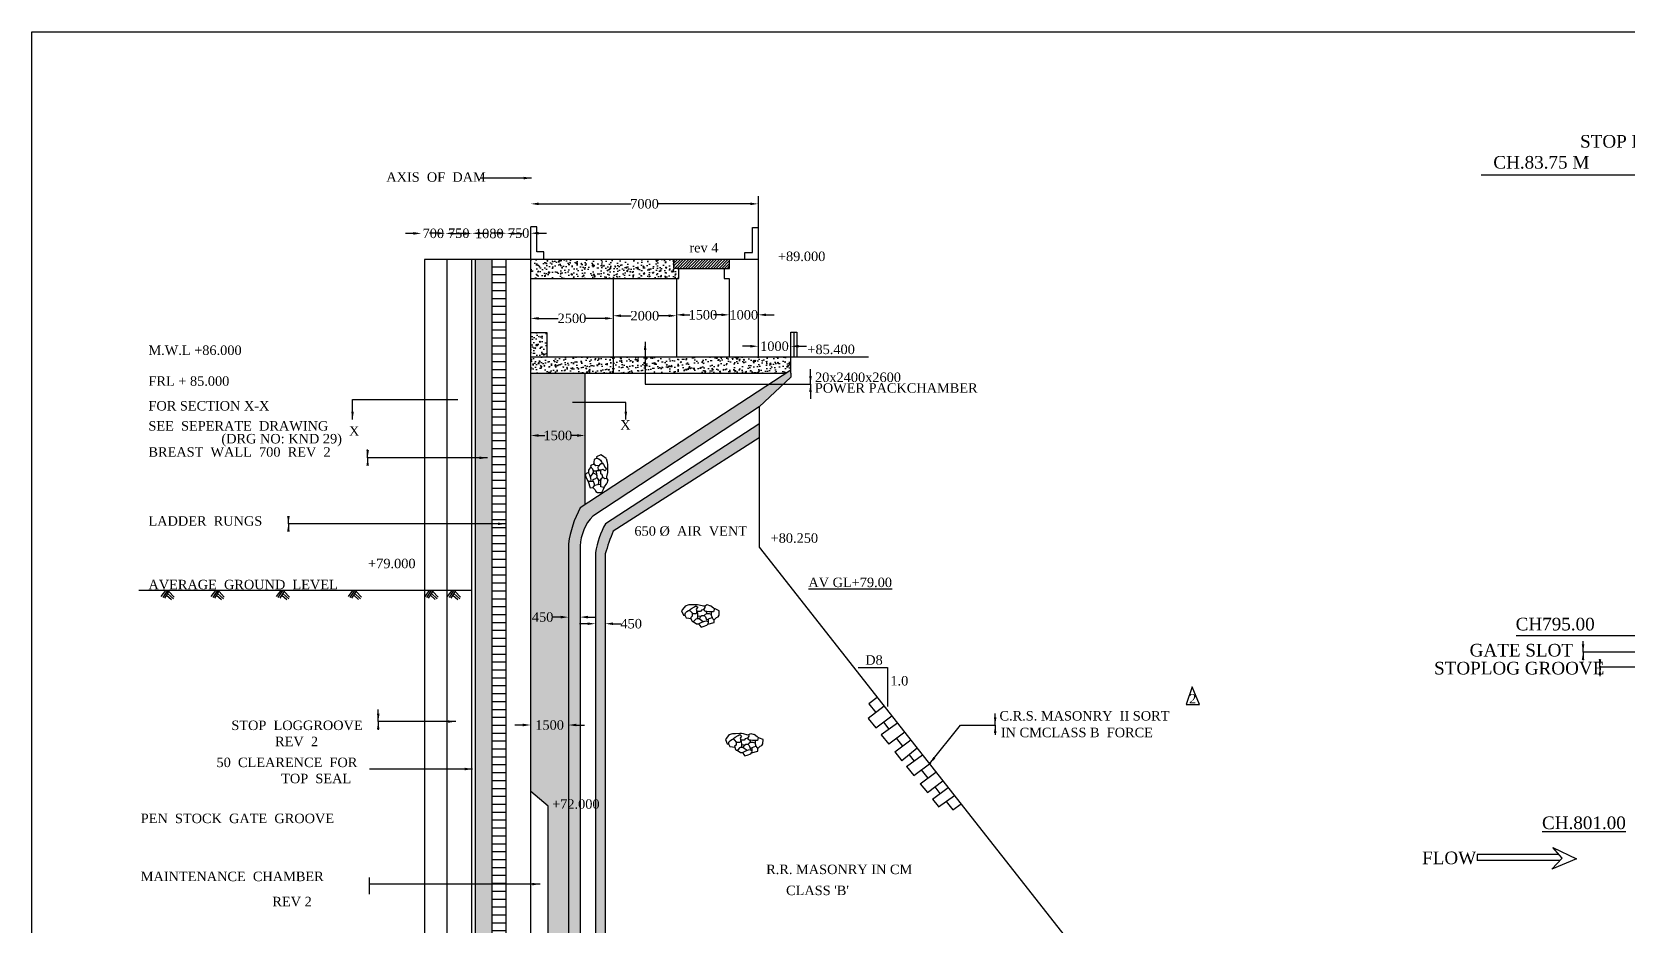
# Model space of a CAD drawing. Header units: millimetres. Extents: x 1776 to 105812, y -926 to 60429.
# Drawn here: x 1776 to 52245, y 32176 to 60429 of the extents above; entities that cross this region are included whole.
import ezdxf

# ---------------------------------------------------------------- set-up
doc = ezdxf.new("R2010")
doc.units = ezdxf.units.MM
doc.header["$MEASUREMENT"] = 0
doc.header["$PDMODE"] = 66
doc.header["$PDSIZE"] = 170
for name, color, linetype in [('DIM', 5, 'Continuous'), ('DWG. LINE', 1, 'Continuous'), ('HATCH', 2, 'Continuous'), ('TEXT', 7, 'Continuous')]:
    doc.layers.add(name, color=color, linetype=linetype)
doc.layers.add('TITLE', color=7, linetype='Continuous', lineweight=30)
doc.styles.get("Standard").update_dxf_attribs({"font": 'times.ttf', "height": 300})
doc.dimstyles.get("Standard").update_dxf_attribs({"dimtxt": 300, "dimasz": 250, "dimexe": 0.18, "dimexo": 0.0625, "dimgap": 0.09, "dimtad": 0, "dimtih": 1, "dimtoh": 1, "dimdec": 1, "dimzin": 0, "dimdsep": 46, "dimtxsty": 'Standard', "dimcen": 0.09, "dimse1": 1, "dimse2": 1, "dimclrd": 5, "dimclre": 5, "dimclrt": 4, "dimadec": 0, "dimazin": 0, "dimtfac": 1, "dimtdec": 1, "dimtofl": 0, "dimtmove": 0, "dimatfit": 3, "dimfxl": 0, "dimtolj": 1, "dimtzin": 0, "dimarcsym": 0})
pattern_1 = [(50, (0, 0), (358.6301, -31.376), [37.5, -412.5]), (355, (0, 0), (-69.3757, 376.096), [30, -330]), (100.4514, (29.9, -2.6), (289.2547, 344.7198), [31.87, -350.571]), (46.1842, (0, 100), (533.6205, -82.7595), [56.25, -618.75]), (96.6356, (44.47, 93.1), (467.3314, 487.059), [47.805, -525.8565]), (351.1842, (0, 100), (467.331, 487.0593), [45, -495]), (21, (50, 75), (298.4535, -201.3094), [37.5, -412.5]), (326, (50, 75), (121.6577, 362.575), [30, -330]), (71.4514, (74.87, 58.22), (420.1113, 161.2652), [31.87, -350.571]), (37.5, (0, 0), (6.07993, 166.44693), [0, -326, 0, -335, 0, -331.25]), (7.5, (0, 0), (131.53477, 197.20586), [0, -191, 0, -318.5, 0, -126.25]), (327.5, (-111.5, 0), (266.91122, -11.27744), [0, -125, 0, -390, 0, -517.5]), (317.5, (-161.5, 0), (291.5931, 50.0525), [0, -162.5, 0, -259, 0, -367.5])]

# ---------------------------------------------------------------- blocks, each defined once
blk = doc.blocks.new('*D3')
at = {"layer": 'Defpoints', "color": 0}
for p in [(17556, 38504), (18755, 38504), (18755, 38504)]:
    blk.add_point(p, dxfattribs=at)
at = {"layer": 'DIM', "color": 5, "lineweight": -2}
for p, q in [((17306, 38504), (17056, 38504)), ((19005, 38504), (19255, 38504))]:
    blk.add_line(p, q, dxfattribs=at)
at = {"layer": 'DIM', "color": 5}
for points in [[(17306, 38546), (17306, 38463), (17556, 38504)], [(19005, 38546), (19005, 38463), (18755, 38504)]]:
    blk.add_solid(points, dxfattribs=at)
at = {"layer": 'DIM', "color": 4, "insert": (18155, 38504), "char_height": 300, "attachment_point": 5}
blk.add_mtext('\\A1;1500', dxfattribs=at)
blk = doc.blocks.new('*D4')
at = {"layer": 'Defpoints', "color": 0}
for p in [(18755, 41917), (18755, 41917), (19117, 41917)]:
    blk.add_point(p, dxfattribs=at)
at = {"layer": 'DIM', "color": 5, "lineweight": -2}
for p, q in [((18505, 41917), (18255, 41917)), ((19367, 41917), (19617, 41917))]:
    blk.add_line(p, q, dxfattribs=at)
at = {"layer": 'DIM', "color": 5}
for points in [[(18505, 41959), (18505, 41875), (18755, 41917)], [(19367, 41959), (19367, 41875), (19117, 41917)]]:
    blk.add_solid(points, dxfattribs=at)
at = {"layer": 'DIM', "color": 4, "insert": (17934, 41917), "char_height": 300, "attachment_point": 5}
blk.add_mtext('\\A1;450', dxfattribs=at)
blk = doc.blocks.new('*D5')
at = {"layer": 'Defpoints', "color": 0}
for p in [(19605, 41708), (19915, 41708), (19915, 41708)]:
    blk.add_point(p, dxfattribs=at)
at = {"layer": 'DIM', "color": 5, "lineweight": -2}
for p, q in [((19355, 41708), (19105, 41708)), ((20165, 41708), (20415, 41708))]:
    blk.add_line(p, q, dxfattribs=at)
at = {"layer": 'DIM', "color": 5}
for points in [[(19355, 41750), (19355, 41667), (19605, 41708)], [(20165, 41750), (20165, 41667), (19915, 41708)]]:
    blk.add_solid(points, dxfattribs=at)
at = {"layer": 'DIM', "color": 4, "insert": (20736, 41708), "char_height": 300, "attachment_point": 5}
blk.add_mtext('\\A1;450', dxfattribs=at)
blk = doc.blocks.new('*D6')
at = {"layer": 'Defpoints', "color": 0}
for p in [(17556, 47662), (19273, 47662), (19273, 47662)]:
    blk.add_point(p, dxfattribs=at)
at = {"layer": 'DIM', "color": 5, "lineweight": -2}
for p, q in [((17806, 47662), (18006, 47662)), ((19023, 47662), (18824, 47662))]:
    blk.add_line(p, q, dxfattribs=at)
at = {"layer": 'DIM', "color": 5}
for points in [[(17806, 47704), (17806, 47620), (17556, 47662)], [(19023, 47704), (19023, 47620), (19273, 47662)]]:
    blk.add_solid(points, dxfattribs=at)
at = {"layer": 'DIM', "color": 4, "insert": (18415, 47662), "char_height": 300, "attachment_point": 5}
blk.add_mtext('\\A1;1500', dxfattribs=at)
blk = doc.blocks.new('*D7')
at = {"layer": 'Defpoints', "color": 0}
for p in [(17556, 51256), (20167, 51367), (20167, 51256)]:
    blk.add_point(p, dxfattribs=at)
at = {"layer": 'DIM', "color": 5, "lineweight": -2}
for p, q in [((17806, 51367), (18431, 51367)), ((19917, 51367), (19292, 51367))]:
    blk.add_line(p, q, dxfattribs=at)
at = {"layer": 'DIM', "color": 5}
for points in [[(17806, 51409), (17806, 51326), (17556, 51367)], [(19917, 51409), (19917, 51326), (20167, 51367)]]:
    blk.add_solid(points, dxfattribs=at)
at = {"layer": 'DIM', "color": 4, "insert": (18862, 51367), "char_height": 300, "attachment_point": 5}
blk.add_mtext('\\A1;2500', dxfattribs=at)
blk = doc.blocks.new('*D8')
at = {"layer": 'Defpoints', "color": 0}
for p in [(20167, 51367), (22168, 51450), (22168, 51367)]:
    blk.add_point(p, dxfattribs=at)
at = {"layer": 'DIM', "color": 5, "lineweight": -2}
for p, q in [((20417, 51450), (20737, 51450)), ((21918, 51450), (21598, 51450))]:
    blk.add_line(p, q, dxfattribs=at)
at = {"layer": 'DIM', "color": 5}
for points in [[(20417, 51492), (20417, 51408), (20167, 51450)], [(21918, 51492), (21918, 51408), (22168, 51450)]]:
    blk.add_solid(points, dxfattribs=at)
at = {"layer": 'DIM', "color": 4, "insert": (21168, 51450), "char_height": 300, "attachment_point": 5}
blk.add_mtext('\\A1;2000', dxfattribs=at)
blk = doc.blocks.new('*D9')
at = {"layer": 'Defpoints', "color": 0}
for p in [(23840, 51479), (22168, 51450), (23840, 51450)]:
    blk.add_point(p, dxfattribs=at)
at = {"layer": 'DIM', "color": 5, "lineweight": -2}
for p, q in [((22418, 51479), (22595, 51479)), ((23590, 51479), (23413, 51479))]:
    blk.add_line(p, q, dxfattribs=at)
at = {"layer": 'DIM', "color": 5}
for points in [[(22418, 51521), (22418, 51438), (22168, 51479)], [(23590, 51521), (23590, 51438), (23840, 51479)]]:
    blk.add_solid(points, dxfattribs=at)
at = {"layer": 'DIM', "color": 4, "insert": (23004, 51479), "char_height": 300, "attachment_point": 5}
blk.add_mtext('\\A1;1500', dxfattribs=at)
blk = doc.blocks.new('*D10')
at = {"layer": 'Defpoints', "color": 0}
for p in [(23840, 51479), (24756, 51479), (24756, 51479)]:
    blk.add_point(p, dxfattribs=at)
at = {"layer": 'DIM', "color": 5, "lineweight": -2}
for p, q in [((23590, 51479), (23340, 51479)), ((25006, 51479), (25256, 51479))]:
    blk.add_line(p, q, dxfattribs=at)
at = {"layer": 'DIM', "color": 5}
for points in [[(23590, 51521), (23590, 51438), (23840, 51479)], [(25006, 51521), (25006, 51438), (24756, 51479)]]:
    blk.add_solid(points, dxfattribs=at)
at = {"layer": 'DIM', "color": 4, "insert": (24298, 51479), "char_height": 300, "attachment_point": 5}
blk.add_mtext('\\A1;1000', dxfattribs=at)
blk = doc.blocks.new('*D11')
at = {"layer": 'Defpoints', "color": 0}
for p in [(24756, 50485), (25782, 50485), (25782, 50485)]:
    blk.add_point(p, dxfattribs=at)
at = {"layer": 'DIM', "color": 5, "lineweight": -2}
for p, q in [((24506, 50485), (24256, 50485)), ((26032, 50485), (26282, 50485))]:
    blk.add_line(p, q, dxfattribs=at)
at = {"layer": 'DIM', "color": 5}
for points in [[(24506, 50527), (24506, 50444), (24756, 50485)], [(26032, 50527), (26032, 50444), (25782, 50485)]]:
    blk.add_solid(points, dxfattribs=at)
at = {"layer": 'DIM', "color": 4, "insert": (25269, 50485), "char_height": 300, "attachment_point": 5}
blk.add_mtext('\\A1;1000', dxfattribs=at)
blk = doc.blocks.new('*D12')
at = {"layer": 'Defpoints', "color": 0}
for p in [(17560, 54990), (24756, 54990), (24756, 54990)]:
    blk.add_point(p, dxfattribs=at)
at = {"layer": 'DIM', "color": 5, "lineweight": -2}
for p, q in [((17810, 54990), (20731, 54990)), ((24506, 54990), (21585, 54990))]:
    blk.add_line(p, q, dxfattribs=at)
at = {"layer": 'DIM', "color": 5}
for points in [[(17810, 55031), (17810, 54948), (17560, 54990)], [(24506, 55031), (24506, 54948), (24756, 54990)]]:
    blk.add_solid(points, dxfattribs=at)
at = {"layer": 'DIM', "color": 4, "insert": (21158, 54990), "char_height": 300, "attachment_point": 5}
blk.add_mtext('\\A1;7000', dxfattribs=at)
blk = doc.blocks.new('*D13')
at = {"layer": 'Defpoints', "color": 0}
for p in [(16791, 54084), (16791, 54061), (17556, 54084)]:
    blk.add_point(p, dxfattribs=at)
at = {"layer": 'DIM', "color": 5, "lineweight": -2}
for p, q in [((16541, 54061), (16291, 54061)), ((17806, 54061), (18056, 54061))]:
    blk.add_line(p, q, dxfattribs=at)
at = {"layer": 'DIM', "color": 5}
for points in [[(16541, 54103), (16541, 54019), (16791, 54061)], [(17806, 54103), (17806, 54019), (17556, 54061)]]:
    blk.add_solid(points, dxfattribs=at)
at = {"layer": 'DIM', "color": 4, "insert": (17174, 54061), "char_height": 300, "attachment_point": 5}
blk.add_mtext('\\A1;750', dxfattribs=at)
blk = doc.blocks.new('*D14')
at = {"layer": 'Defpoints', "color": 0}
for p in [(15703, 54061), (15703, 54051), (16791, 54061)]:
    blk.add_point(p, dxfattribs=at)
at = {"layer": 'DIM', "color": 5, "lineweight": -2}
for p, q in [((15453, 54051), (15203, 54051)), ((17041, 54051), (17291, 54051))]:
    blk.add_line(p, q, dxfattribs=at)
at = {"layer": 'DIM', "color": 5}
for points in [[(15453, 54093), (15453, 54009), (15703, 54051)], [(17041, 54093), (17041, 54009), (16791, 54051)]]:
    blk.add_solid(points, dxfattribs=at)
at = {"layer": 'DIM', "color": 4, "insert": (16247, 54051), "char_height": 300, "attachment_point": 5}
blk.add_mtext('\\A1;1080', dxfattribs=at)
blk = doc.blocks.new('*D15')
at = {"layer": 'Defpoints', "color": 0}
for p in [(14856, 54059), (14856, 54051), (15703, 54051)]:
    blk.add_point(p, dxfattribs=at)
at = {"layer": 'DIM', "color": 5, "lineweight": -2}
for p, q in [((14606, 54059), (14356, 54059)), ((15953, 54059), (16203, 54059))]:
    blk.add_line(p, q, dxfattribs=at)
at = {"layer": 'DIM', "color": 5}
for points in [[(14606, 54101), (14606, 54018), (14856, 54059)], [(15953, 54101), (15953, 54018), (15703, 54059)]]:
    blk.add_solid(points, dxfattribs=at)
at = {"layer": 'DIM', "color": 4, "insert": (15280, 54059), "char_height": 300, "attachment_point": 5}
blk.add_mtext('\\A1;750', dxfattribs=at)
blk = doc.blocks.new('*D16')
at = {"layer": 'Defpoints', "color": 0}
for p in [(14095, 54055), (14095, 54051), (14856, 54051)]:
    blk.add_point(p, dxfattribs=at)
at = {"layer": 'DIM', "color": 5, "lineweight": -2}
for p, q in [((13845, 54055), (13595, 54055)), ((15106, 54055), (15356, 54055))]:
    blk.add_line(p, q, dxfattribs=at)
at = {"layer": 'DIM', "color": 5}
for points in [[(13845, 54097), (13845, 54013), (14095, 54055)], [(15106, 54097), (15106, 54013), (14856, 54055)]]:
    blk.add_solid(points, dxfattribs=at)
at = {"layer": 'DIM', "color": 4, "insert": (14476, 54055), "char_height": 300, "attachment_point": 5}
blk.add_mtext('\\A1;700', dxfattribs=at)

msp = doc.modelspace()

# ---------------------------------------------------------------- hatches: boundary and pattern name
at = {"layer": 'HATCH'}
h = msp.add_hatch(dxfattribs=at)
h.set_pattern_fill('AR-CONC', color=256, scale=100, style=0)
h.set_pattern_definition([(50, (0, 0), (717.26, -62.752), [75, -825]), (355, (0, 0), (-138.751, 752.192), [60, -660]), (100.4514, (59.8, -5.2), (578.509, 689.4395), [63.74, -701.142]), (46.1842, (0, 200), (1067.241, -165.519), [112.5, -1237.5]), (96.6356, (88.9, 186.2), (934.663, 974.118), [95.61, -1051.713]), (351.1842, (0, 200), (934.662, 974.119), [90, -990]), (21, (100, 150), (596.907, -402.619), [75, -825]), (326, (100, 150), (243.315, 725.15), [60, -660]), (71.4514, (149.74, 116.45), (840.223, 322.5305), [63.74, -701.142]), (37.5, (0, 0), (12.1599, 332.8939), [0, -652, 0, -670, 0, -662.5]), (7.5, (0, 0), (263.0695, 394.4117), [0, -382, 0, -637, 0, -252.5]), (327.5, (-223, 0), (533.8224, -22.5549), [0, -250, 0, -780, 0, -1035]), (317.5, (-323, 0), (583.186, 100.105), [0, -325, 0, -518, 0, -735])])
h.paths.add_polyline_path([(16327.17, 53227.07), (15804.02, 53227.07), (15804.02, 29230.57), (16327.17, 29230.57), (16327.17, 29712.44), (15851.73, 29712.44), (15851.73, 30495.92), (16327.17, 30495.92)])
h = msp.add_hatch(dxfattribs=at)
h.set_pattern_fill('AR-CONC', color=256, scale=50, style=0)
h.set_pattern_definition(pattern_1)
h.paths.add_polyline_path([(16327.17, 53227.07), (15804.02, 53227.07), (15804.02, 29230.57), (16327.17, 29230.57), (16327.17, 29712.44), (15851.73, 29712.44), (15851.73, 30495.92), (16327.17, 30495.92)])
h = msp.add_hatch(dxfattribs=at)
h.set_pattern_fill('ACAD_ISO09W100', color=256, scale=50, style=0)
h.set_pattern_definition([(0, (0, 0), (0, 250), [1200, -150, 300, -150, 300, -150])])
h.paths.add_polyline_path([(16768.84, 53227.07), (16327.17, 53227.07), (16327.17, 29230.57), (16768.84, 29230.57)])
h = msp.add_hatch(dxfattribs=at)
h.set_pattern_fill('AR-CONC', color=256, scale=50, style=0)
h.set_pattern_definition(pattern_1)
h.paths.add_polyline_path([(22088.49, 53227.07), (17556.09, 53227.07), (17556.09, 52632.05), (22246.58, 52632.05), (22246.58, 52949.52), (22088.49, 52949.52)])
h = msp.add_hatch(dxfattribs=at)
h.set_pattern_fill('ANSI31', color=256, scale=500, style=0)
h.paths.add_polyline_path([(23850.23, 53227.07), (22088.49, 53227.07), (22088.49, 52949.52), (22257.42, 52949.52), (23850.23, 52949.52)])
h = msp.add_hatch(dxfattribs=at)
h.set_pattern_fill('AR-CONC', color=256, scale=50, style=0)
h.set_pattern_definition(pattern_1)
h.paths.add_polyline_path([(18067.6, 50919.73), (17556.09, 50919.73), (17556.09, 50154.71), (18067.6, 50154.71)])
h.paths.add_polyline_path([(20166.96, 50154.71), (17556.09, 50154.71), (17556.09, 49632.22), (20166.96, 49632.22)])
h = msp.add_hatch(dxfattribs=at)
h.set_pattern_fill('AR-CONC', color=256, scale=50, style=0)
h.set_pattern_definition(pattern_1)
h.paths.add_polyline_path([(25782.07, 49732.14), (25782.07, 50154.71), (20166.96, 50154.71), (20166.96, 49632.22), (25629.4, 49632.22)])
h = msp.add_hatch(dxfattribs=at)
h.set_pattern_fill('AR-CONC', color=256, scale=50, style=0)
h.set_pattern_definition(pattern_1)
h.paths.add_polyline_path([(19273.35, 49632.22), (17556.09, 49632.22), (17556.09, 36404.24), (18110.47, 35933.76), (18110.47, 29748.04), (18754.71, 29748.04), (18754.71, 44240.63, -0.09125222), (19122.22, 45373.37), (19273.35, 45472.28)])
h.paths.add_polyline_path([(17671.28, 38732.22), (18639.52, 38732.22), (18639.52, 38277.03), (17671.28, 38277.03)], flags=24)
h.paths.add_polyline_path([(17537.87, 42144.52), (18329.62, 42144.52), (18329.62, 41689.33), (17537.87, 41689.33)], flags=9)
h.paths.add_polyline_path([(17930.6, 47889.55), (18898.84, 47889.55), (18898.84, 47434.36), (17930.6, 47434.36)], flags=24)
h = msp.add_hatch(dxfattribs=at)
h.set_pattern_fill('AR-CONC', color=256, scale=50, style=0)
h.set_pattern_definition(pattern_1)
h.paths.add_polyline_path([(19116.85, 44171.51, -0.17357148), (19519.12, 45112.33), (24780.91, 48564.73), (25782.07, 49511.76), (25782.07, 49632.22), (25782.07, 49732.14), (19122.22, 45373.37, 0.09125222), (18754.71, 44240.63), (18754.71, 28270.2, -0.21512638), (17796.4, 25897.42, 0.02224256), (18134.15, 25732.91, 0.20674923), (19116.85, 28401.73)])
h = msp.add_hatch(dxfattribs=at)
h.set_pattern_fill('AR-CONC', color=256, scale=50, style=0)
h.set_pattern_definition(pattern_1)
h.paths.add_polyline_path([(19914.89, 43917.69, -0.02773107), (20170.43, 44641), (24780.91, 47584.86), (24780.91, 48024.04), (19919.58, 44870.65, 0.07766658), (19605.12, 43964.14), (19605.12, 28617.79, -0.14610768), (18555.38, 25576.47, 0.02082073), (18895.19, 25485.8, 0.17785482), (19914.89, 28754.22)])

# ---------------------------------------------------------------- linework, layer by layer
at = {"layer": 'DIM'}
for p, q in [((17556.09, 50154.71), (28248.21, 50154.71)), ((27912.62, 40321.72), (28840.82, 40321.72)), ((28840.82, 40321.72), (28840.82, 39086.53)), ((38299.26, 39148.19), (38712.68, 39148.19))]:
    msp.add_line(p, q, dxfattribs=at)
msp.add_lwpolyline([(12447.73, 33684.85), (12447.73, 33414.75), (12447.73, 33151.26)], dxfattribs=at)
at = {"layer": 'DWG. LINE'}
for p, q in [((80211.62, 55893.44), (47630.17, 55893.44)), ((24756.17, 55231.86), (24756.17, 50154.71)), ((17748.92, 54261.26), (17556.09, 54261.26)), ((17556.34, 14305.3), (17556.09, 54261.26)), ((17748.92, 53470.77), (17748.92, 54261.26)), ((24573.78, 53452.05), (24573.78, 54246.54)), ((24573.78, 54246.54), (24756.17, 54246.54)), ((24756.17, 53227.07), (14201.18, 53227.07)), ((14201.18, 53227.07), (14201.18, 29230.57)), ((14904, 53227.07), (14904, 28546.02)), ((15684.38, 53227.07), (15684.38, 29230.57)), ((15804.02, 53227.07), (15804.02, 29230.57)), ((16327.17, 53227.07), (16327.17, 29230.57)), ((16768.84, 53227.07), (16768.84, 28494.92)), ((17971.3, 53470.77), (17748.92, 53470.77)), ((17971.3, 53227.07), (17971.3, 53470.77)), ((22088.49, 52949.52), (22088.49, 53227.07)), ((23850.23, 52949.52), (23850.23, 53227.07)), ((24330.83, 53227.07), (24330.83, 53452.05)), ((24330.83, 53452.05), (24573.78, 53452.05)), ((17556.09, 52632.05), (22246.58, 52632.05)), ((20166.96, 52632.05), (20166.96, 49632.22)), ((22246.58, 52949.52), (22088.49, 52949.52)), ((22168.28, 52632.05), (22168.28, 50154.71)), ((22246.58, 52632.05), (22246.58, 52949.52)), ((22246.58, 52949.52), (23850.23, 52949.52)), ((23682.09, 52949.52), (23682.09, 52625.99)), ((23682.09, 52625.99), (23839.74, 52625.99)), ((23839.74, 52625.99), (23839.74, 50154.71)), ((17556.09, 50919.73), (18067.6, 50919.73)), ((18067.6, 50919.73), (18067.6, 50154.71)), ((25782.07, 49632.22), (25782.07, 50930.51)), ((25782.07, 50930.51), (25977.41, 50930.51)), ((25879.59, 50930.51), (25879.59, 50154.71)), ((25977.41, 50930.51), (25977.41, 50154.71)), ((17556.09, 49632.22), (25629.4, 49632.22)), ((25782.07, 49732.14), (19122.22, 45373.37)), ((19273.35, 49632.22), (19273.35, 45472.28)), ((25782.07, 49511.76), (24780.91, 48564.73)), ((25782.07, 49632.22), (25782.07, 49511.76)), ((24780.91, 48564.73), (19519.12, 45112.33)), ((24780.91, 48564.73), (24780.91, 44132.86)), ((24779.5, 48023.12), (19919.58, 44870.65)), ((24780.91, 47584.86), (20170.43, 44641)), ((18754.71, 44240.63), (18754.71, 28270.2)), ((19116.85, 44171.51), (19116.85, 28401.73)), ((19605.12, 43964.14), (19605.12, 28617.79)), ((19914.89, 43917.69), (19914.89, 28754.22)), ((24780.91, 44132.86), (41501.31, 22881.66)), ((15684.38, 42764.57), (5155.82, 42764.57)), ((48731.6, 41338.42), (80148.92, 41338.42)), ((28522.94, 39376.85), (28258.64, 39172)), ((38484.93, 39717.13), (38299.26, 39148.19)), ((38712.68, 39148.19), (38484.93, 39717.13)), ((28737.73, 39103.85), (28238.26, 38706.6)), ((28258.64, 39172), (28476.87, 38896.38)), ((38299.26, 39148.19), (38712.68, 39148.19)), ((28238.26, 38706.6), (28474.45, 38410.98)), ((28474.45, 38410.98), (28982.9, 38792.25)), ((29159.49, 38567.8), (28644.7, 38197.91)), ((28717.13, 38592.96), (28890.24, 38374.33)), ((28644.7, 38197.91), (28884.13, 37898.25)), ((29389.75, 38275.15), (28884.13, 37898.25)), ((29076.18, 37657.9), (29578.73, 38034.96)), ((29125.02, 38077.82), (29315.4, 37837.38)), ((29076.18, 37657.9), (29303.47, 37373.43)), ((29785.03, 37772.76), (29303.47, 37373.43)), ((29449.02, 37191.27), (29953.95, 37558.06)), ((29532.43, 37563.29), (29688.98, 37365.58)), ((29449.02, 37191.27), (29677.03, 36905.91)), ((29677.03, 36905.91), (30215.27, 37308.8)), ((29882.26, 36649.05), (30379.39, 37017.34)), ((29913.06, 37082.58), (30118.03, 36823.71)), ((18110.47, 35933.76), (17556.09, 36404.24)), ((29882.26, 36649.05), (30107.79, 36366.78)), ((30107.79, 36366.78), (30596.76, 36741.07)), ((30270.9, 36162.65), (30762.18, 36530.83)), ((30339.43, 36544.1), (30503.46, 36336.94)), ((18110.47, 29748.04), (18110.47, 35933.76)), ((30270.9, 36162.65), (30452.65, 35935.18)), ((30452.65, 35935.18), (30463.27, 35920.46)), ((30463.27, 35920.46), (30964.55, 36273.62)), ((30700.76, 36087.77), (30910.03, 35823.48)), ((30910.03, 35823.48), (31173.64, 36007.88)), ((47505.78, 34409.16), (47505.78, 34220.21)), ((50085.09, 34409.16), (47505.78, 34409.16)), ((49896.8, 34626.25), (50644.43, 34271.87)), ((50187.54, 34291.03), (49896.8, 34626.25)), ((50121.88, 34220.21), (47505.78, 34220.21)), ((49864.85, 33943.03), (50187.54, 34291.03)), ((50644.43, 34271.87), (49864.85, 33943.03))]:
    msp.add_line(p, q, dxfattribs=at)
for centre, radius, start, end in [((22015.94, 43808.52), 3289.74, 151.59659, 172.452298), ((20632.25, 44079.97), 1518.17, 137.155962, 176.543203), ((22662.69, 43411.29), 3107.15, 151.986591, 169.750798), ((26558.43, 41977.39), 6921.08, 157.365252, 163.719118)]:
    msp.add_arc(centre, radius, start, end, dxfattribs=at)
at = {"layer": 'HATCH'}
for p, q in [((19648.12, 46947.78), (19560.03, 46901.38)), ((19776.24, 47047.06), (19643.21, 46986.52)), ((19643.21, 46986.52), (19648.12, 46947.78)), ((19648.12, 46947.78), (19717.7, 46926.28)), ((19826.16, 47019.89), (19776.24, 47047.06)), ((19943.35, 46931.49), (19826.16, 47019.89)), ((19336.34, 46468.9), (19279.39, 46419.45)), ((19382.84, 46488.47), (19336.34, 46468.9)), ((19382.17, 46562.3), (19381.2, 46501.38)), ((19381.2, 46501.38), (19382.84, 46488.47)), ((19454.35, 46671.75), (19382.17, 46562.3)), ((19426.67, 46404.45), (19382.84, 46488.47)), ((19476.71, 46641.27), (19447.11, 46660.78)), ((19447.44, 46352.61), (19515.12, 46443.28)), ((19467.34, 46718.74), (19449.85, 46694.95)), ((19449.85, 46694.95), (19454.35, 46671.75)), ((19541.68, 46746.63), (19467.34, 46718.74)), ((19527.71, 46592.87), (19476.71, 46641.27)), ((19515.12, 46443.28), (19543.78, 46487.16)), ((19542.55, 46533.57), (19527.71, 46592.87)), ((19568.96, 46537.59), (19535.13, 46563.22)), ((19537.36, 46477.33), (19621.28, 46439.48)), ((19551.88, 46818.25), (19541.68, 46746.63)), ((19576.47, 46753.37), (19541.68, 46746.63)), ((19543.78, 46487.16), (19542.55, 46533.57)), ((19560.03, 46901.38), (19551.88, 46818.25)), ((19605.39, 46538.56), (19568.96, 46537.59)), ((19614.14, 46707.94), (19576.47, 46753.37)), ((19651.75, 46539.79), (19605.39, 46538.56)), ((19724.58, 46710.88), (19614.14, 46707.94)), ((19621.28, 46439.48), (19645.52, 46400.32)), ((19628.57, 46539.17), (19633.4, 46419.9)), ((19724.53, 46545.04), (19651.75, 46539.79)), ((19695.03, 46657.03), (19697.64, 46683.63)), ((19697.06, 46580.8), (19695.03, 46657.03)), ((19770.45, 46562.85), (19697.06, 46580.8)), ((19697.64, 46683.63), (19775.1, 46761.98)), ((19717.7, 46926.28), (19765.3, 46881.12)), ((19770.45, 46562.85), (19724.53, 46545.04)), ((19765.3, 46881.12), (19799.83, 46828.97)), ((19839.47, 46584.59), (19770.45, 46562.85)), ((19771.86, 46509.82), (19770.45, 46562.85)), ((19776.68, 46453.56), (19771.86, 46509.82)), ((19775.1, 46761.98), (19813.93, 46797.39)), ((19817.3, 46421.48), (19776.68, 46453.56)), ((19799.83, 46828.97), (19807.15, 46791.22)), ((19813.93, 46797.39), (19863.72, 46742.8)), ((19903.64, 46539.86), (19839.47, 46584.59)), ((19863.72, 46742.8), (19917.37, 46646.36)), ((19952.15, 46600.85), (19903.64, 46539.86)), ((19917.37, 46646.36), (19952.15, 46600.85)), ((19940.33, 46933.77), (19980.59, 46816.34)), ((19982.1, 46495.83), (19950.73, 46356.94)), ((19980.59, 46816.34), (19982.83, 46732.17)), ((19990.08, 46547.51), (19982.1, 46495.83)), ((19982.83, 46732.17), (19990.98, 46601.35)), ((19990.98, 46601.35), (19990.08, 46547.51)), ((19279.39, 46419.45), (19300.66, 46350.05)), ((19300.66, 46350.05), (19350.27, 46237.36)), ((19350.27, 46237.36), (19375.6, 46209.53)), ((19375.6, 46209.53), (19437.17, 46010.03)), ((19448.61, 46202.71), (19375.6, 46209.53)), ((19462.17, 46315.84), (19426.67, 46404.45)), ((19437.17, 46010.03), (19523.28, 46012.33)), ((19448.61, 46202.71), (19473.78, 46253.13)), ((19541.43, 46201.86), (19448.61, 46202.71)), ((19473.78, 46253.13), (19462.17, 46315.84)), ((19548.72, 46052.8), (19509.97, 46011.97)), ((19612, 46289.98), (19513.44, 46257.5)), ((19513.44, 46257.5), (19541.43, 46201.86)), ((19523.28, 46012.33), (19598.08, 45941.35)), ((19562.63, 46152.68), (19541.43, 46201.86)), ((19591.07, 46080.46), (19548.72, 46052.8)), ((19586.7, 46077.61), (19562.63, 46152.68)), ((19666.62, 46105.69), (19591.07, 46080.46)), ((19598.08, 45941.35), (19619.36, 45888.85)), ((19647.38, 46330.72), (19612, 46289.98)), ((19645.52, 46400.32), (19647.38, 46330.72)), ((19677.98, 46301.68), (19646.15, 46329.31)), ((19775.83, 46111.92), (19666.62, 46105.69)), ((19709.11, 46252.76), (19677.98, 46301.68)), ((19689.66, 46107.01), (19711.49, 46163.27)), ((19709.11, 46252.76), (19745.54, 46253.73)), ((19711.49, 46163.27), (19709.11, 46252.76)), ((19745.54, 46253.73), (19785.38, 46288.29)), ((19773.8, 46188.15), (19787.27, 46304.59)), ((19775.83, 46111.92), (19773.8, 46188.15)), ((19777.86, 46035.69), (19775.83, 46111.92)), ((19875.52, 46014.58), (19777.86, 46035.69)), ((19787.27, 46304.59), (19842.6, 46342.55)), ((19812.43, 45857.5), (19855.88, 45968.11)), ((19842.6, 46342.55), (19817.3, 46421.48)), ((19842.6, 46342.55), (19906.59, 46304.45)), ((19855.88, 45968.11), (19887.06, 46041.91)), ((19887.06, 46041.91), (19964.41, 46140.15)), ((19906.59, 46304.45), (19959.85, 46311.81)), ((19950.73, 46356.94), (19959.85, 46311.81)), ((19959.85, 46311.81), (19995.58, 46252.84)), ((19995.58, 46252.84), (19964.41, 46140.15)), ((19619.36, 45888.85), (19673.15, 45860.43)), ((19673.15, 45860.43), (19812.43, 45857.5)), ((5869.53, 42566.68), (6008.89, 42764.57)), ((5923.63, 42542.65), (6070.88, 42764.57)), ((5980.73, 42512.62), (6133.62, 42764.57)), ((6039, 42608.66), (6188.1, 42476.59)), ((6069.97, 42659.69), (6254.22, 42497.61)), ((6112.97, 42730.55), (6278.26, 42548.66)), ((7451.58, 42566.68), (7590.94, 42764.57)), ((7505.68, 42542.65), (7652.93, 42764.57)), ((7562.78, 42512.62), (7715.67, 42764.57)), ((7621.06, 42608.66), (7770.15, 42476.59)), ((7652.02, 42659.69), (7836.27, 42497.61)), ((7695.02, 42730.55), (7860.31, 42548.66)), ((9517.64, 42566.68), (9657, 42764.57)), ((9571.74, 42542.65), (9718.99, 42764.57)), ((9628.84, 42512.62), (9781.73, 42764.57)), ((9687.11, 42608.66), (9836.21, 42476.59)), ((9718.08, 42659.69), (9902.32, 42497.61)), ((9761.08, 42730.55), (9926.37, 42548.66)), ((11791.12, 42566.68), (11930.48, 42764.57)), ((11845.22, 42542.65), (11992.47, 42764.57)), ((11902.32, 42512.62), (12055.21, 42764.57)), ((11960.59, 42608.66), (12109.69, 42476.59)), ((11991.56, 42659.69), (12175.8, 42497.61)), ((12034.56, 42730.55), (12199.85, 42548.66)), ((14216.64, 42566.68), (14356, 42764.57)), ((14270.74, 42542.65), (14417.99, 42764.57)), ((14327.84, 42512.62), (14480.73, 42764.57)), ((14386.11, 42608.66), (14535.21, 42476.59)), ((14417.08, 42659.69), (14601.32, 42497.61)), ((14460.08, 42730.55), (14625.37, 42548.66)), ((14928.42, 42566.68), (15067.79, 42764.57)), ((14982.52, 42542.65), (15129.77, 42764.57)), ((15039.62, 42512.62), (15192.51, 42764.57)), ((15097.9, 42608.66), (15246.99, 42476.59)), ((15128.86, 42659.69), (15313.11, 42497.61)), ((15171.87, 42730.55), (15337.15, 42548.66)), ((22361.22, 42162.84), (22332.73, 42113.66)), ((22332.73, 42113.66), (22389.71, 41979.07)), ((22452.71, 42277.64), (22361.22, 42162.84)), ((22389.71, 41979.07), (22428.57, 41982.95)), ((22428.57, 41982.95), (22451.91, 42051.93)), ((22428.57, 41982.95), (22472.6, 41893.65)), ((22450.35, 42274.68), (22568.8, 42311.8)), ((22451.91, 42051.93), (22498.32, 42098.31)), ((22472.6, 41893.65), (22555.49, 41883.3)), ((22498.32, 42098.31), (22551.37, 42131.44)), ((22551.37, 42131.44), (22589.31, 42137.76)), ((22568.8, 42311.8), (22653.01, 42311.8)), ((22583.31, 42144.69), (22639.21, 42193.02)), ((22617.68, 42104.94), (22583.31, 42144.69)), ((22693.94, 42025.42), (22617.68, 42104.94)), ((22667.42, 41942.59), (22621, 41906.15)), ((22621, 41906.15), (22626.81, 41871.2)), ((22639.21, 42193.02), (22737.04, 42244.09)), ((22653.01, 42311.8), (22783.99, 42316.47)), ((22667.42, 42053.08), (22667.42, 41942.59)), ((22720.47, 42022.11), (22693.94, 42025.42)), ((22796.72, 42022.11), (22720.47, 42022.11)), ((22737.04, 42244.09), (22783.46, 42277.64)), ((22783.46, 42277.64), (22843.14, 42227.52)), ((22783.99, 42316.47), (22837.79, 42314.14)), ((22843.14, 42227.52), (22796.72, 42164.57)), ((22796.72, 42164.57), (22816.62, 42095)), ((22816.62, 42095), (22796.72, 42022.11)), ((22836.51, 41892.9), (22809.99, 41859.77)), ((22869.67, 42095), (22816.62, 42095)), ((22816.62, 42095), (22833.19, 42048.61)), ((22833.19, 42048.61), (22836.51, 41975.73)), ((22836.51, 41975.73), (22836.51, 41929.34)), ((22836.51, 41952.53), (22955.87, 41954.19)), ((22836.51, 41929.34), (22836.51, 41892.9)), ((22837.79, 42314.14), (22889.25, 42304.79)), ((22926.03, 42098.31), (22869.67, 42095)), ((22889.25, 42304.79), (23027.25, 42269.73)), ((22895.91, 41859.71), (22935.98, 41942.59)), ((22959.19, 42138.07), (22926.03, 42098.31)), ((22935.98, 41942.59), (22975.76, 41965.79)), ((23038.76, 42161.26), (22959.19, 42138.07)), ((22975.76, 41965.79), (23045.39, 41965.79)), ((23027.25, 42269.73), (23072.6, 42277.64)), ((23038.76, 42161.26), (23078.55, 42224.21)), ((23075.23, 42104.94), (23038.76, 42161.26)), ((23045.39, 41965.79), (23085.18, 41929.34)), ((23075.23, 41995.6), (23046.76, 41964.53)), ((23072.6, 42277.64), (23132.5, 42311.8)), ((23078.55, 42224.21), (23072.6, 42277.64)), ((23191.27, 42088.37), (23075.23, 42104.94)), ((23124.96, 42025.42), (23075.23, 41995.6)), ((23085.18, 41929.34), (23115.02, 41829.95)), ((23124.96, 42061.87), (23091.48, 42102.62)), ((23124.96, 42025.42), (23124.96, 42061.87)), ((23214.48, 42025.42), (23124.96, 42025.42)), ((23132.5, 42311.8), (23244.32, 42277.64)), ((23267.53, 42088.37), (23191.27, 42088.37)), ((23270.15, 42002.11), (23214.48, 42025.42)), ((23296.79, 41898.4), (23221.11, 41876.33)), ((23340.47, 42197.7), (23244.32, 42277.64)), ((23343.79, 42088.37), (23267.53, 42088.37)), ((23267.53, 42088.37), (23270.85, 41979.04)), ((23270.85, 41979.04), (23294.06, 41902.84)), ((23294.06, 41902.84), (23320.58, 41859.77)), ((23413.42, 42164.57), (23340.47, 42197.7)), ((23367.48, 42185.44), (23343.79, 42088.37)), ((23360.37, 41833.26), (23433.31, 41906.15)), ((23522.83, 42118.19), (23413.42, 42164.57)), ((23433.31, 41906.15), (23486.36, 41926.03)), ((23486.36, 41926.03), (23516.2, 41979.04)), ((23516.2, 41979.04), (23522.83, 42118.19)), ((22555.49, 41883.3), (22626.81, 41871.2)), ((22626.81, 41871.2), (22652.71, 41796.14)), ((22652.71, 41796.14), (22676.03, 41778.02)), ((22676.03, 41778.02), (22699.34, 41781.9)), ((22699.34, 41781.9), (22806.84, 41706.84)), ((22730.41, 41803.45), (22710.11, 41774.38)), ((22780.15, 41853.14), (22730.41, 41803.45)), ((22839.83, 41866.39), (22780.15, 41853.14)), ((22806.84, 41706.84), (22867.71, 41704.25)), ((22886.24, 41866.39), (22839.83, 41866.39)), ((22867.71, 41704.25), (22880.66, 41705.54)), ((22965.82, 41747.12), (22880.66, 41705.54)), ((22880.66, 41705.54), (22898.98, 41658.53)), ((22929.35, 41836.58), (22886.24, 41866.39)), ((22898.98, 41658.53), (22946.9, 41600.29)), ((23018.19, 41766.5), (22929.35, 41836.58)), ((22946.9, 41600.29), (23016.84, 41619.71)), ((23055.34, 41780.25), (22965.82, 41747.12)), ((23016.84, 41619.71), (23130.81, 41666.3)), ((23118.33, 41790.19), (23055.34, 41780.25)), ((23115.02, 41829.95), (23171.38, 41856.45)), ((23168.07, 41763.69), (23118.33, 41790.19)), ((23130.81, 41666.3), (23159.3, 41690.89)), ((23168.07, 41763.69), (23159.3, 41690.89)), ((23159.3, 41690.89), (23360.37, 41747.12)), ((23171.38, 41856.45), (23168.07, 41763.69)), ((23221.11, 41876.33), (23171.38, 41856.45)), ((23320.58, 41859.77), (23360.37, 41819.95)), ((23360.37, 41747.12), (23360.37, 41833.26)), ((23747.35, 38091.72), (23718.86, 38042.54)), ((23718.86, 38042.54), (23775.84, 37907.95)), ((23838.84, 38206.52), (23747.35, 38091.72)), ((23775.84, 37907.95), (23814.7, 37911.83)), ((23814.7, 37911.83), (23838.04, 37980.81)), ((23814.7, 37911.83), (23858.73, 37822.53)), ((23836.48, 38203.56), (23954.93, 38240.68)), ((23838.04, 37980.81), (23884.45, 38027.19)), ((23884.45, 38027.19), (23937.5, 38060.32)), ((23937.5, 38060.32), (23975.44, 38066.64)), ((23954.93, 38240.68), (24039.14, 38240.68)), ((23969.44, 38073.57), (24025.34, 38121.9)), ((24003.81, 38033.82), (23969.44, 38073.57)), ((24080.07, 37954.3), (24003.81, 38033.82)), ((24053.55, 37871.47), (24007.13, 37835.03)), ((24025.34, 38121.9), (24123.17, 38172.97)), ((24039.14, 38240.68), (24170.12, 38245.35)), ((24053.55, 37981.96), (24053.55, 37871.47)), ((24106.6, 37950.99), (24080.07, 37954.3)), ((24182.85, 37950.99), (24106.6, 37950.99)), ((24123.17, 38172.97), (24169.59, 38206.52)), ((24169.59, 38206.52), (24229.27, 38156.4)), ((24170.12, 38245.35), (24223.92, 38243.02)), ((24229.27, 38156.4), (24182.85, 38093.45)), ((24182.85, 38093.45), (24202.75, 38023.88)), ((24202.75, 38023.88), (24182.85, 37950.99)), ((24255.8, 38023.88), (24202.75, 38023.88)), ((24202.75, 38023.88), (24219.32, 37977.49)), ((24219.32, 37977.49), (24222.64, 37904.61)), ((24222.64, 37904.61), (24222.64, 37858.22)), ((24222.64, 37881.41), (24342, 37883.07)), ((24222.64, 37858.22), (24222.64, 37821.78)), ((24223.92, 38243.02), (24275.38, 38233.67)), ((24312.16, 38027.19), (24255.8, 38023.88)), ((24275.38, 38233.67), (24413.38, 38198.61)), ((24282.04, 37788.59), (24322.11, 37871.47)), ((24345.32, 38066.95), (24312.16, 38027.19)), ((24322.11, 37871.47), (24361.89, 37894.67)), ((24424.89, 38090.14), (24345.32, 38066.95)), ((24361.89, 37894.67), (24431.52, 37894.67)), ((24413.38, 38198.61), (24458.73, 38206.52)), ((24424.89, 38090.14), (24464.68, 38153.09)), ((24461.36, 38033.82), (24424.89, 38090.14)), ((24431.52, 37894.67), (24471.31, 37858.22)), ((24461.36, 37924.48), (24432.89, 37893.41)), ((24458.73, 38206.52), (24518.63, 38240.68)), ((24464.68, 38153.09), (24458.73, 38206.52)), ((24577.4, 38017.25), (24461.36, 38033.82)), ((24511.09, 37954.3), (24461.36, 37924.48)), ((24471.31, 37858.22), (24501.15, 37758.83)), ((24511.09, 37990.75), (24477.61, 38031.5)), ((24511.09, 37954.3), (24511.09, 37990.75)), ((24600.61, 37954.3), (24511.09, 37954.3)), ((24518.63, 38240.68), (24630.45, 38206.52)), ((24653.66, 38017.25), (24577.4, 38017.25)), ((24656.28, 37930.99), (24600.61, 37954.3)), ((24726.6, 38126.58), (24630.45, 38206.52)), ((24729.92, 38017.25), (24653.66, 38017.25)), ((24653.66, 38017.25), (24656.98, 37907.92)), ((24656.98, 37907.92), (24680.19, 37831.72)), ((24799.55, 38093.45), (24726.6, 38126.58)), ((24753.61, 38114.32), (24729.92, 38017.25)), ((24908.96, 38047.07), (24799.55, 38093.45)), ((24819.44, 37835.03), (24872.49, 37854.91)), ((24872.49, 37854.91), (24902.33, 37907.92)), ((24902.33, 37907.92), (24908.96, 38047.07)), ((23858.73, 37822.53), (23941.62, 37812.18)), ((23941.62, 37812.18), (24012.94, 37800.08)), ((24007.13, 37835.03), (24012.94, 37800.08)), ((24012.94, 37800.08), (24038.84, 37725.02)), ((24038.84, 37725.02), (24062.16, 37706.9)), ((24062.16, 37706.9), (24085.47, 37710.78)), ((24085.47, 37710.78), (24192.97, 37635.72)), ((24116.54, 37732.33), (24096.24, 37703.26)), ((24166.28, 37782.02), (24116.54, 37732.33)), ((24225.96, 37795.27), (24166.28, 37782.02)), ((24192.97, 37635.72), (24253.84, 37633.13)), ((24222.64, 37821.78), (24196.12, 37788.65)), ((24272.37, 37795.27), (24225.96, 37795.27)), ((24253.84, 37633.13), (24266.79, 37634.42)), ((24351.95, 37676), (24266.79, 37634.42)), ((24266.79, 37634.42), (24285.11, 37587.41)), ((24315.48, 37765.46), (24272.37, 37795.27)), ((24285.11, 37587.41), (24333.03, 37529.17)), ((24404.32, 37695.38), (24315.48, 37765.46)), ((24333.03, 37529.17), (24402.97, 37548.59)), ((24441.47, 37709.13), (24351.95, 37676)), ((24402.97, 37548.59), (24516.94, 37595.18)), ((24504.46, 37719.07), (24441.47, 37709.13)), ((24501.15, 37758.83), (24557.51, 37785.33)), ((24554.2, 37692.57), (24504.46, 37719.07)), ((24516.94, 37595.18), (24545.43, 37619.77)), ((24554.2, 37692.57), (24545.43, 37619.77)), ((24545.43, 37619.77), (24746.5, 37676)), ((24557.51, 37785.33), (24554.2, 37692.57)), ((24607.24, 37805.21), (24557.51, 37785.33)), ((24682.92, 37827.28), (24607.24, 37805.21)), ((24680.19, 37831.72), (24706.71, 37788.65)), ((24706.71, 37788.65), (24746.5, 37748.83)), ((24746.5, 37762.14), (24819.44, 37835.03)), ((24746.5, 37676), (24746.5, 37762.14))]:
    msp.add_line(p, q, dxfattribs=at)
at = {"layer": 'TITLE'}
for p, q in [((1775.51, 60428.77), (105745.41, 60428.77)), ((1775.51, -925.64), (1775.51, 60428.77))]:
    msp.add_line(p, q, dxfattribs=at)

# ---------------------------------------------------------------- texts
at = {"layer": 'TEXT'}
for s, height, p in [('STOP LOG  GROOVS', 400, (50758.32, 56768.18)), ('CH.83.75 M', 400, (48012.68, 56103.96)), ('AXIS  OF  DAM', 300, (12987.53, 55688.34)), ('rev 4', 300, (22577.69, 53453.37)), ('+89.000', 300, (25377.91, 53180.31)), ('M.W.L +86.000', 300, (5462.82, 50210.09)), ('+85.400', 300, (26311.59, 50237.66)), ('FRL + 85.000', 300, (5462.82, 49234.94)), ('20x2400x2600', 300, (26553.41, 49354.62)), ('POWER PACKCHAMBER', 300, (26547.25, 49015.83)), ('FOR SECTION X-X', 300, (5462.82, 48452.54)), ('SEE  SEPERATE  DRAWING', 300, (5462.82, 47816.58)), ('X', 300, (11808.18, 47654.53)), ('X', 300, (20388.89, 47847.51)), ('(DRG NO: KND 29)', 300, (7771.45, 47412.2)), ('BREAST  WALL  700  REV  2', 300, (5462.82, 46991.91)), ('LADDER  RUNGS', 300, (5462.82, 44808.51)), ('650 %%C  AIR  VENT', 300, (20838.63, 44492.62)), ('+80.250', 300, (25147.35, 44267.84)), ('+79.000', 300, (12412.41, 43464.01)), ('AVERAGE  GROUND  LEVEL', 300, (5462.82, 42797.91)), ('%%UAV GL+79.00', 300, (26341.33, 42867.25)), ('CH795.00 ', 400, (48720.08, 41497.12)), ('GATE SLOT', 400, (47263.77, 40671.5)), ('D8', 300, (28140.96, 40411.9)), ('STOPLOG GROOVE', 400, (46138.44, 40103.45)), ('1.0', 300, (28936.95, 39754.84)), ('2', 300, (38388.38, 39185.29)), ('C.R.S. MASONRY  II SORT', 300, (32389.6, 38645.98)), ('STOP  LOGGROOVE', 300, (8085.87, 38345.02)), ('IN CMCLASS B  FORCE', 300, (32433.61, 38118.3)), ('REV  2', 300, (9469.56, 37834.72)), ('50  CLEARENCE  FOR ', 300, (7615.8, 37173.15)), ('TOP  SEAL', 300, (9661.71, 36662.98)), ('+72.000', 300, (18234.81, 35854.55)), ('PEN  STOCK  GATE  GROOVE', 300, (5218.52, 35400.7)), ('%%UCH.801.00', 400, (49553.32, 35211.04)), ('FLOW', 400, (45759.12, 34102.2)), ('MAINTENANCE  CHAMBER ', 300, (5218.52, 33565.25)), ('R.R. MASONRY IN CM', 300, (25007.87, 33788.87)), ("CLASS 'B'", 300, (25636.83, 33123.41)), ('REV 2', 300, (9384.03, 32770.95))]:
    msp.add_text(s, height=height, dxfattribs=at).set_placement(p)

# ---------------------------------------------------------------- dimensions: what is measured, and where the dimension line sits
at = {"layer": 'DIM'}
for p1, p2, distance, text, picture, middle in [((17559.59, 54989.73), (24756.17, 54989.73), 0, '7000', '*D12', (21157.88, 54989.73)), ((14856.45, 54050.98), (14095.02, 54050.98), -3.87, '700', '*D16', (14475.74, 54054.85)), ((15703.18, 54050.98), (14856.45, 54050.98), -8.37, '750', '*D15', (15279.82, 54059.35)), ((16791.23, 54060.95), (15703.18, 54060.95), 9.97, '1080', '*D14', (16247.2, 54050.98)), ((17556.09, 54084.16), (16791.23, 54084.14), 23.19, '750', '*D13', (17173.66, 54060.96)), ((17556.11, 51255.68), (20166.96, 51255.68), 111.76, '2500', '*D7', (18861.53, 51367.45)), ((20166.96, 51367.48), (22168.28, 51367.48), 82.51, '2000', '*D8', (21167.62, 51449.99)), ((22168.28, 51449.99), (23839.74, 51449.99), 29.41, '1500', '*D9', (23004.01, 51479.4)), ((23839.74, 51479.4), (24756.17, 51479.4), 0, '1000', '*D10', (24297.95, 51479.4)), ((24756.17, 50485.44), (25782.07, 50485.44), 0, '1000', '*D11', (25269.12, 50485.44)), ((17556.13, 47661.88), (19273.35, 47661.88), 0, '1500', '*D6', (18414.74, 47661.88)), ((19116.85, 41916.92), (18754.71, 41916.92), 0, '450', '*D4', (17933.75, 41916.92)), ((19605.12, 41708.28), (19914.89, 41708.28), 0, '450', '*D5', (20735.86, 41708.28)), ((17556.19, 38504.44), (18754.71, 38504.44), 0, '1500', '*D3', (18155.45, 38504.44))]:
    dim = msp.add_aligned_dim(p1=p1, p2=p2, distance=distance, text=text, dimstyle='Standard', dxfattribs=at)
    dim.commit()
    dim.dimension.update_dxf_attribs({"geometry": picture, "text_midpoint": middle})

# ---------------------------------------------------------------- leaders
for points in [[(17584, 55805.34), (15978.49, 55805.34)], [(21177.73, 50621), (21177.73, 49291.21), (26408.62, 49291.21)], [(26408.62, 49291.21), (26408.62, 49758.62)], [(26408.62, 49291.21), (26408.62, 48823.42)], [(11919.43, 48167.03), (11919.43, 48805.92), (15248.21, 48805.92)], [(20566.01, 48163.34), (20566.01, 48704.2), (18878.92, 48704.2)], [(12398.44, 46955.98), (12398.44, 47219.59)], [(12398.44, 46955.98), (12398.44, 46717.37)], [(16185.89, 46955.98), (12398.44, 46955.98)], [(9891.37, 44867.72), (9891.37, 44984.3)], [(9891.37, 44867.72), (9891.37, 44732.59)], [(16768.84, 44867.72), (9891.37, 44867.72)], [(50852.29, 40808.29), (50852.29, 41161.61)], [(50852.29, 40808.29), (50852.29, 40553.17)], [(60394.83, 36514.77), (60394.83, 40808.29), (50852.29, 40808.29)], [(51387.29, 40336.83), (51387.29, 40584.66)], [(51387.29, 40336.83), (51387.29, 40050.05)], [(58492.57, 36524.21), (58492.57, 40336.83), (51387.29, 40336.83)], [(12732.99, 38613.88), (12732.99, 38994.4)], [(32252.49, 38501.6), (32252.49, 38872.29)], [(12732.99, 38613.88), (12732.99, 38349.46)], [(15187.1, 38613.88), (12732.99, 38613.88)], [(30174.75, 37277.43), (31154.14, 38501.6), (32252.49, 38501.6)], [(32252.49, 38501.6), (32252.49, 38196.33)], [(15718.03, 37112.28), (12458.09, 37112.28)], [(17854.24, 33471.67), (12447.73, 33471.67)]]:
    msp.add_leader(points, dimstyle='Standard', override={"dimgap": 0.09, "dimtad": 0}, dxfattribs=at)

doc.saveas('drawing.dxf')
